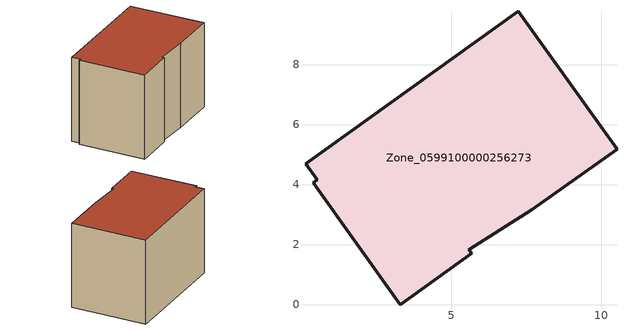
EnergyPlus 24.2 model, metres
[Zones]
Zone_0599100000256273
 floor ground (C_G): 0.14,4.7 7.23,9.77 10.52,5.17 7.68,3.15 5.58,1.83 5.67,1.71 3.29,0 0.39,4.05 0.54,4.15 z0
 wall outside (C_F): 5.58,1.83 7.68,3.15 10.52,5.17 7.23,9.77 0.14,4.7 0.54,4.15 0.39,4.05 3.29,0 5.67,1.71 5.58,1.83 z0:6.35
 roof outside (C_R): 0.54,4.15 0.39,4.05 3.29,0 5.67,1.71 5.58,1.83 7.68,3.15 10.52,5.17 7.23,9.77 0.14,4.7 z6.35
[BUILDING]
Pand.0599100000256273: North Axis=0; Terrain=City; Loads Convergence Tolerance Value=0.04; Temperature Convergence Tolerance Value=0.4; Solar Distribution=FullExterior; Maximum Number of Warmup Days=25; Minimum Number of Warmup Days=1
[Site:Location]
Rotterdam.The.Hague.AP_ZH_NLD Design_Conditions: Latitude=51.96; Longitude=4.45; Time Zone=1; Elevation=-4.5
[SITE:GROUNDTEMPERATURE:BUILDINGSURFACE]
18, 18, 18, 18, 18, 18, 18, 18, 18, 18, 18, 18
[MATERIAL] Thermal Absorptance=0.9; Solar Absorptance=0.7; Visible Absorptance=0.7
Name | Roughness | Thickness | Conductivity | Density | Specific Heat
G.TC.1975-1991 | MediumSmooth | 0.15 | 0.288461 | 540 | 1210
F.TC.1975-1991 | Rough | 0.3 | 0.230769 | 1920 | 840
R.TC.1975-1991 | MediumRough | 0.2 | 0.153846 | 1500 | 1000
[CONSTRUCTION]
C_G: G.TC.1975-1991
C_F: F.TC.1975-1991
C_R: R.TC.1975-1991
[ZONE]
Zone_0599100000256273: Type=1; Multiplier=1; Ceiling Height=Autocalculate; Volume=Autocalculate; Floor Area=autocalculate; Part of Total Floor Area=Yes
[ZONEINFILTRATION:DESIGNFLOWRATE]
Infil_Zone_0599100000256273: Zone or ZoneList or Space or SpaceList=Zone_0599100000256273; Schedule=AlwaysOn; Design Flow Rate Calculation Method=Flow/Area; Flow Rate per Floor Area=0.003; Constant Term Coefficient=1; Temperature Term Coefficient=0; Velocity Term Coefficient=0; Velocity Squared Term Coefficient=0
[HVACTEMPLATE:ZONE:IDEALLOADSAIRSYSTEM]
Zone_0599100000256273: Maximum Heating Supply Air Temperature=50; Minimum Cooling Supply Air Temperature=13; Maximum Heating Supply Air Humidity Ratio=0.0156; Minimum Cooling Supply Air Humidity Ratio=0.0077; Heating Limit=NoLimit; Cooling Limit=NoLimit; Dehumidification Control Type=ConstantSensibleHeatRatio; Cooling Sensible Heat Ratio=0.7; Dehumidification Setpoint=60; Humidification Control Type=None; Humidification Setpoint=30; Outdoor Air Method=None; Outdoor Air Flow Rate per Person=0.00944; Outdoor Air Flow Rate per Zone Floor Area=0; Outdoor Air Flow Rate per Zone=0; Demand Controlled Ventilation Type=None; Outdoor Air Economizer Type=NoEconomizer; Heat Recovery Type=None; Sensible Heat Recovery Effectiveness=0.7; Latent Heat Recovery Effectiveness=0.65
[ZONECONTROL:THERMOSTAT]
ThermostatControl_Zone_0599100000256273: Zone or ZoneList=Zone_0599100000256273; Control Type Schedule=DualSetpointControlType; Control 1=Thermostat_Zone_0599100000256273; Temperature Difference Between Cutout And Setpoint=0
[THERMOSTATSETPOINT:DUALSETPOINT]
Thermostat_Zone_0599100000256273: Heating Setpoint Temperature Schedule=HeatingSetpoint_Zone_0599100000256273; Cooling Setpoint Temperature Schedule=CoolingSetpoint_Zone_0599100000256273
[SCHEDULE:COMPACT]
HeatingSetpoint_Zone_0599100000256273: Through: 12/31, For: AllDays, Until: 24:00, 21
CoolingSetpoint_Zone_0599100000256273: Through: 12/31, For: AllDays, Until: 24:00, 24
DualSetpointControlType: Through: 12/31, For: AllDays, Until: 24:00, 4
AlwaysOn: Through: 12/31, For: AllDays, Until: 24:00, 1
